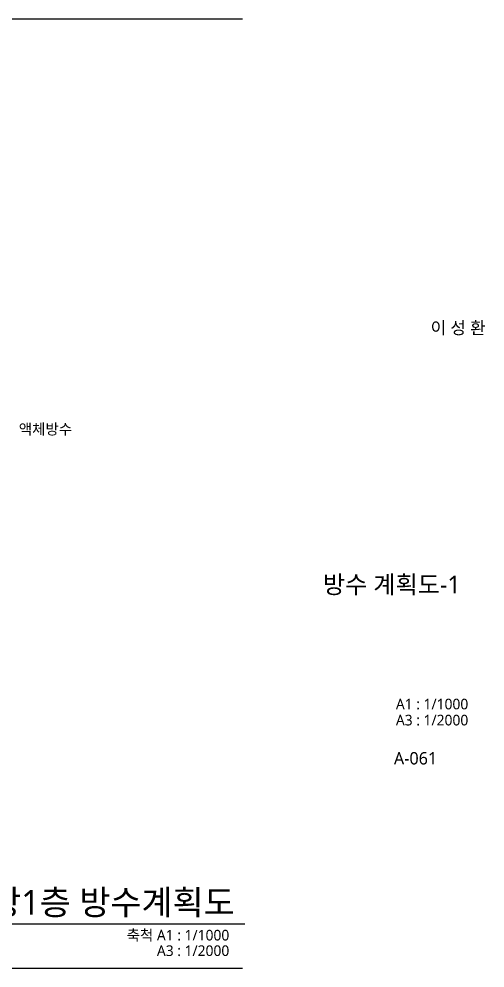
# Model space of a CAD drawing. Header units: millimetres. Extents: x 1037297 to 2672330, y 928637 to 1464837.
# Drawn here: x 1692930 to 1824506, y 928637 to 1196737 of the extents above; entities that cross this region are included whole.
import ezdxf
from ezdxf.enums import TextEntityAlignment as Align

# ---------------------------------------------------------------- set-up
doc = ezdxf.new("R2010")
doc.units = ezdxf.units.MM
doc.header["$LTSCALE"] = 5
doc.header["$MEASUREMENT"] = 0
doc.layers.get('0').update_dxf_attribs({"linetype": 'CONTINUOUS'})
for name, color, linetype, lineweight in [('A-BORD-TEXT', 3, 'CONTINUOUS', 25), ('A-XXXX-SYMB', 7, 'CONTINUOUS', 25), ('A-XXXX-TXT1', 3, 'CONTINUOUS', 25)]:
    doc.layers.add(name, color=color, linetype=linetype, lineweight=lineweight)
doc.layers.add('AA-TEX-3', color=3, linetype='CONTINUOUS')
doc.styles.add('맑은고딕', font='malgun.ttf')
doc.styles.add('한농대-돋음체', font='')
doc.styles.get('한농대-돋음체').set_extended_font_data('Dotum')

msp = doc.modelspace()

# ---------------------------------------------------------------- linework, layer by layer
for p, q in [((1037297, 1196737), (1756047, 1196737)), ((1037297, 928637), (1756047, 928637))]:
    msp.add_line(p, q)
at = {"layer": 'A-XXXX-SYMB'}
msp.add_line((1664079, 941137), (1756724, 941137), dxfattribs=at)

# ---------------------------------------------------------------- texts
at = {"layer": 'A-BORD-TEXT', "style": '맑은고딕'}
for s, height, p in [('이 성 환', 3500, (1824683, 1107734)), ('A1 : 1/1000', 3000, (1819784, 1001706)), ('A3 : 1/2000', 3000, (1819786, 997171)), ('A-061', 3500, (1810991, 986135))]:
    msp.add_text(s, height=height, dxfattribs=at).set_placement(p, align=Align.RIGHT)
msp.add_text('방수 계획도-1', height=5000, dxfattribs=at).set_placement((1798172, 1036962), align=Align.MIDDLE_CENTER)
at = {"layer": 'A-XXXX-TXT1', "style": '맑은고딕'}
msp.add_text('지상1층 방수계획도', height=7000, dxfattribs=at).set_placement((1753866, 941590), align=Align.BOTTOM_RIGHT)
for s, p in [('축척 A1 : 1/1000', (1752309, 939415)), ('A3 : 1/2000', (1752309, 935036))]:
    msp.add_text(s, height=3000, dxfattribs=at).set_placement(p, align=Align.TOP_RIGHT)
at = {"layer": 'AA-TEX-3', "style": '한농대-돋음체'}
msp.add_text('액체방수', height=3000, dxfattribs=at).set_placement((1692874, 1080863), align=Align.MIDDLE_LEFT)

doc.saveas('drawing.dxf')
